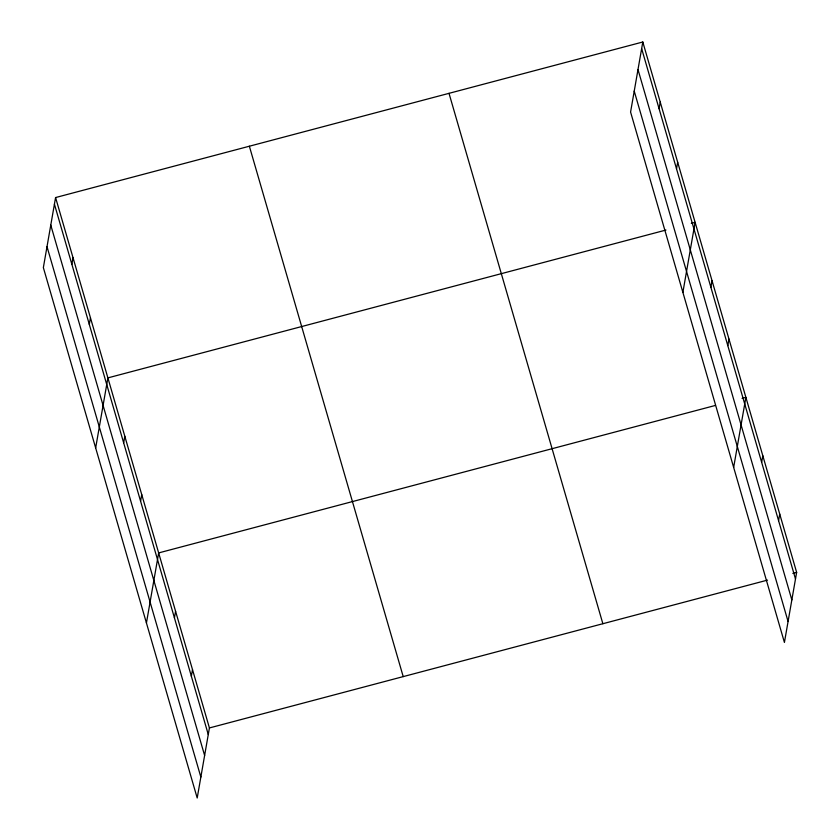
<?xml version="1.0" encoding="UTF-8"?>
<svg xmlns="http://www.w3.org/2000/svg" width="840" height="840" viewBox="0 0 840 840"><rect width="100%" height="100%" fill="white"/><g stroke="black" fill="none" stroke-linecap="round" stroke-linejoin="round"><path stroke-width="1.26" d="M55.577 197.558L43.355 267.613L197.201 798L209.422 727.944L55.577 197.558L642.8 42L796.646 572.387L784.424 642.442L630.577 112.056L642.8 42M71.862 264.264L73.017 257.67M89.302 324.377L90.447 317.782M95.655 447.941L107.888 377.885L665.973 230.044M123.659 442.838L124.814 436.233M140.584 501.175L141.729 494.571M146.433 622.976L158.655 552.92L715.481 405.416M174.426 617.862L175.581 611.258M191.352 676.2L192.507 669.606M659.085 108.707L660.24 102.113M676.515 168.819L677.67 162.225M682.878 292.383L695.111 222.338L691.31 223.335M710.881 287.28L712.037 280.675M727.808 345.618L728.952 339.014M733.656 467.418L745.878 397.362L742.077 398.37M761.649 462.305L762.804 455.7M778.575 520.653L779.73 514.048M209.422 727.944L767.519 580.104M792.845 573.395L796.646 572.387M641.645 48.605L795.501 578.991M637.99 69.542L791.847 599.928M634.231 91.119L788.077 621.505M449.012 93.335L602.868 623.721M249.365 146.223L403.211 676.61M54.422 204.162L208.278 734.549M50.768 225.099L204.624 755.486M47.009 246.666L200.855 777.063"/></g></svg>
